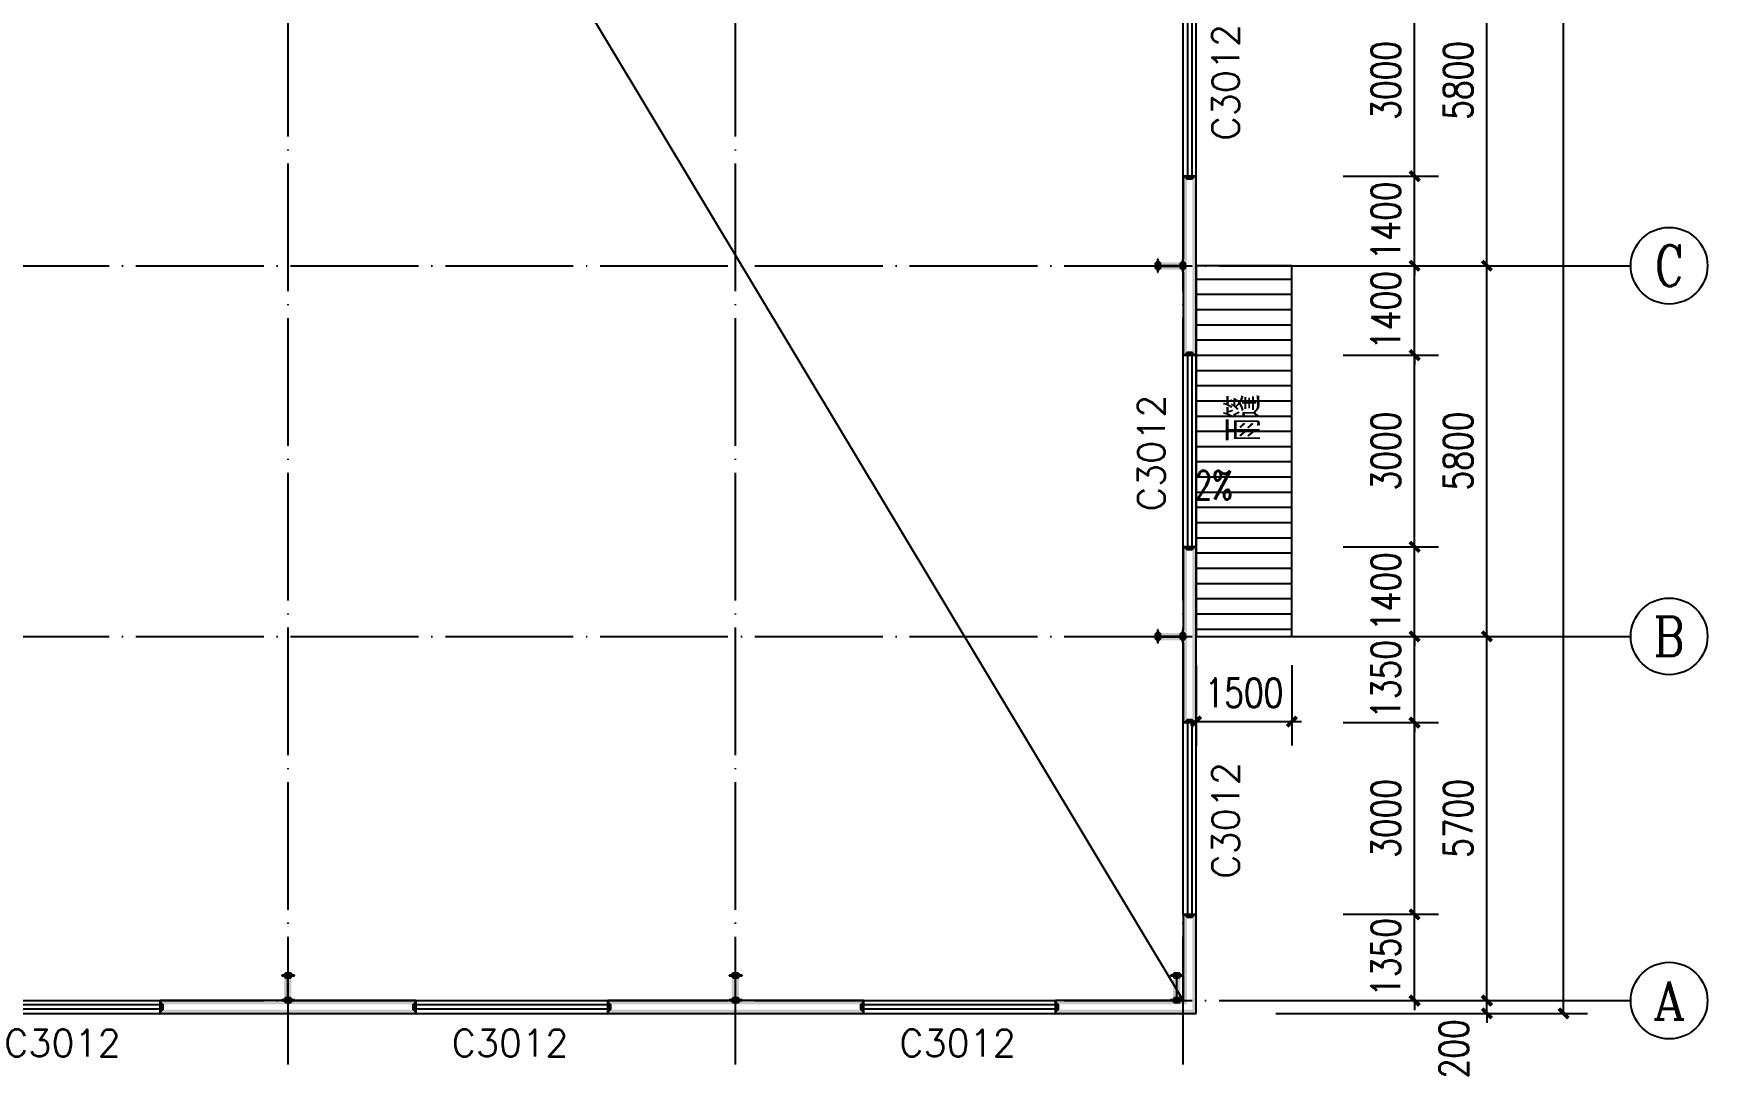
# Model space of a CAD drawing. Extents: x -21908402 to 2004492, y 83987 to 5079726.
# Drawn here: x 1857309 to 1883491, y 288047 to 304119 of the extents above; entities that cross this region are included whole.
import ezdxf
from ezdxf.enums import TextEntityAlignment as Align

# ---------------------------------------------------------------- set-up
doc = ezdxf.new("R2010")
doc.units = 0
doc.header["$LTSCALE"] = 1000
doc.linetypes.add('DOTE', pattern=[2.42, 2, -0.2, 0.02, -0.2])
doc.layers.get('0').update_dxf_attribs({"linetype": 'CONTINUOUS'})
doc.layers.get('DEFPOINTS').update_dxf_attribs({"linetype": 'CONTINUOUS'})
for name, color, linetype in [('AXIS', 3, 'CONTINUOUS'), ('AXIS_TEXT', 7, 'CONTINUOUS'), ('COLUMN', 9, 'CONTINUOUS'), ('DIM_SYMB', 3, 'CONTINUOUS'), ('DOTE', 1, 'DOTE'), ('PUB_DIM', 3, 'CONTINUOUS'), ('PUB_TEXT', 7, 'CONTINUOUS'), ('PUB_WALL', 9, 'CONTINUOUS'), ('WALL', 6, 'CONTINUOUS'), ('WINDOW', 94, 'CONTINUOUS'), ('WINDOW_TEXT', 7, 'CONTINUOUS')]:
    doc.layers.add(name, color=color, linetype=linetype)
doc.styles.add('_TCH_AXIS', font='complex_.ttf', dxfattribs={"bigfont": 'GBCBIG'})
doc.styles.add('_TCH_DIM', font='SIMPLEX', dxfattribs={"bigfont": 'GBCBIG'})
doc.styles.add('_TCH_WINDOW', font='simplex_.ttf', dxfattribs={"bigfont": 'GBCBIG'})
doc.styles.add('COMPLEX', font='COMPLEX')
doc.styles.add('DIM_FONT', font='simplex.shx', dxfattribs={"width": 0.8})
doc.styles.get("Standard").update_dxf_attribs({"font": 'tssdeng.shx', "width": 0.7, "bigfont": 'hztxt.shx'})
doc.dimstyles.new('DIMN150', dxfattribs={"dimscale": 1.5, "dimtxt": 300, "dimasz": 100, "dimexe": 250, "dimexo": 300, "dimgap": 150, "dimtad": 1, "dimdec": 0, "dimzin": 0, "dimtxsty": 'DIM_FONT', "dimblk": 'ARCHTICK', "dimcen": 0.09, "dimclrt": 7, "dimazin": 3, "dimtfac": 1, "dimtdec": 0, "dimtix": 1, "dimtmove": 0, "dimatfit": 3, "dimtolj": 1, "dimtzin": 0})

# ---------------------------------------------------------------- blocks, each defined once
blk = doc.blocks.new('_ARCHTICK')
at = {"color": 0, "linetype": 'BYBLOCK', "const_width": 0.4}
blk.add_lwpolyline([(-0.5, -0.5), (0.5, 0.5)], dxfattribs=at)
blk = doc.blocks.new('*D52')
at = {"layer": 'DEFPOINTS', "color": 0}
for p in [(1875491, 294685), (1876991, 294685), (1876991, 293352)]:
    blk.add_point(p, dxfattribs=at)
at = {"layer": 'PUB_DIM', "color": 0}
for p, q in [((1875491, 294235), (1875491, 292977)), ((1876991, 294235), (1876991, 292977)), ((1875491, 293352), (1875341, 293352)), ((1875491, 293352), (1876991, 293352)), ((1876991, 293352), (1877141, 293352))]:
    blk.add_line(p, q, dxfattribs=at)
at = {"layer": 'PUB_DIM', "color": 0, "xscale": 150, "yscale": 150, "zscale": 150}
blk.add_blockref('_ARCHTICK', (1875491, 293352), dxfattribs=at)
at = {"layer": 'PUB_DIM', "color": 0, "xscale": 150, "yscale": 150, "zscale": 150, "rotation": 180}
blk.add_blockref('_ARCHTICK', (1876991, 293352), dxfattribs=at)
at = {"layer": 'PUB_DIM', "color": 7, "insert": (1876241, 293802), "char_height": 450, "attachment_point": 5, "style": 'DIM_FONT'}
blk.add_mtext('\\A1;1500', dxfattribs=at)
blk = doc.blocks.new('*D212')
at = {"layer": 'DEFPOINTS', "color": 0}
for p in [(1877341, 290335), (1878910, 290335), (1877341, 288985)]:
    blk.add_point(p, dxfattribs=at)
at = {"layer": 'PUB_DIM', "color": 0}
for p, q in [((1878910, 290335), (1878910, 290485)), ((1877791, 290335), (1879285, 290335)), ((1878910, 288985), (1878910, 290335)), ((1877791, 288985), (1879285, 288985)), ((1878910, 288985), (1878910, 288835))]:
    blk.add_line(p, q, dxfattribs=at)
at = {"layer": 'PUB_DIM', "color": 0, "xscale": 150, "yscale": 150, "zscale": 150}
for p, rotation in [((1878910, 290335), 270), ((1878910, 288985), 90)]:
    blk.add_blockref('_ARCHTICK', p, dxfattribs=dict(at, rotation=rotation))
at = {"layer": 'PUB_DIM', "color": 7, "insert": (1878460, 289660), "char_height": 450, "attachment_point": 5, "rotation": 90, "style": 'DIM_FONT'}
blk.add_mtext('\\A1;1350', dxfattribs=at)
blk = doc.blocks.new('*D213')
at = {"layer": 'DEFPOINTS', "color": 0}
for p in [(1877341, 293335), (1878910, 293335), (1877341, 290335)]:
    blk.add_point(p, dxfattribs=at)
at = {"layer": 'PUB_DIM', "color": 0}
for p, q in [((1877791, 293335), (1879285, 293335)), ((1878910, 290335), (1878910, 293335)), ((1877791, 290335), (1879285, 290335))]:
    blk.add_line(p, q, dxfattribs=at)
at = {"layer": 'PUB_DIM', "color": 0, "xscale": 150, "yscale": 150, "zscale": 150}
for p, rotation in [((1878910, 293335), 90), ((1878910, 290335), 270)]:
    blk.add_blockref('_ARCHTICK', p, dxfattribs=dict(at, rotation=rotation))
at = {"layer": 'PUB_DIM', "color": 7, "insert": (1878460, 291835), "char_height": 450, "attachment_point": 5, "rotation": 90, "style": 'DIM_FONT'}
blk.add_mtext('\\A1;3000', dxfattribs=at)
blk = doc.blocks.new('*D214')
at = {"layer": 'DEFPOINTS', "color": 0}
for p in [(1877341, 294685), (1878910, 294685), (1877341, 293335)]:
    blk.add_point(p, dxfattribs=at)
at = {"layer": 'PUB_DIM', "color": 0}
for p, q in [((1878910, 294685), (1878910, 294835)), ((1877791, 294685), (1879285, 294685)), ((1878910, 293335), (1878910, 294685)), ((1877791, 293335), (1879285, 293335)), ((1878910, 293335), (1878910, 293185))]:
    blk.add_line(p, q, dxfattribs=at)
at = {"layer": 'PUB_DIM', "color": 0, "xscale": 150, "yscale": 150, "zscale": 150}
for p, rotation in [((1878910, 294685), 270), ((1878910, 293335), 90)]:
    blk.add_blockref('_ARCHTICK', p, dxfattribs=dict(at, rotation=rotation))
at = {"layer": 'PUB_DIM', "color": 7, "insert": (1878460, 294010), "char_height": 450, "attachment_point": 5, "rotation": 90, "style": 'DIM_FONT'}
blk.add_mtext('\\A1;1350', dxfattribs=at)
blk = doc.blocks.new('*D215')
at = {"layer": 'DEFPOINTS', "color": 0}
for p in [(1877341, 296085), (1878910, 296085), (1877341, 294685)]:
    blk.add_point(p, dxfattribs=at)
at = {"layer": 'PUB_DIM', "color": 0}
for p, q in [((1878910, 296085), (1878910, 296235)), ((1877791, 296085), (1879285, 296085)), ((1878910, 294685), (1878910, 296085)), ((1877791, 294685), (1879285, 294685)), ((1878910, 294685), (1878910, 294535))]:
    blk.add_line(p, q, dxfattribs=at)
at = {"layer": 'PUB_DIM', "color": 0, "xscale": 150, "yscale": 150, "zscale": 150}
for p, rotation in [((1878910, 296085), 270), ((1878910, 294685), 90)]:
    blk.add_blockref('_ARCHTICK', p, dxfattribs=dict(at, rotation=rotation))
at = {"layer": 'PUB_DIM', "color": 7, "insert": (1878460, 295385), "char_height": 450, "attachment_point": 5, "rotation": 90, "style": 'DIM_FONT'}
blk.add_mtext('\\A1;1400', dxfattribs=at)
blk = doc.blocks.new('*D216')
at = {"layer": 'DEFPOINTS', "color": 0}
for p in [(1877341, 299085), (1878910, 299085), (1877341, 296085)]:
    blk.add_point(p, dxfattribs=at)
at = {"layer": 'PUB_DIM', "color": 0}
for p, q in [((1877791, 299085), (1879285, 299085)), ((1878910, 296085), (1878910, 299085)), ((1877791, 296085), (1879285, 296085))]:
    blk.add_line(p, q, dxfattribs=at)
at = {"layer": 'PUB_DIM', "color": 0, "xscale": 150, "yscale": 150, "zscale": 150}
for p, rotation in [((1878910, 299085), 90), ((1878910, 296085), 270)]:
    blk.add_blockref('_ARCHTICK', p, dxfattribs=dict(at, rotation=rotation))
at = {"layer": 'PUB_DIM', "color": 7, "insert": (1878460, 297585), "char_height": 450, "attachment_point": 5, "rotation": 90, "style": 'DIM_FONT'}
blk.add_mtext('\\A1;3000', dxfattribs=at)
blk = doc.blocks.new('*D217')
at = {"layer": 'DEFPOINTS', "color": 0}
for p in [(1877341, 300485), (1878910, 300485), (1877341, 299085)]:
    blk.add_point(p, dxfattribs=at)
at = {"layer": 'PUB_DIM', "color": 0}
for p, q in [((1878910, 300485), (1878910, 300635)), ((1877791, 300485), (1879285, 300485)), ((1878910, 299085), (1878910, 300485)), ((1877791, 299085), (1879285, 299085)), ((1878910, 299085), (1878910, 298935))]:
    blk.add_line(p, q, dxfattribs=at)
at = {"layer": 'PUB_DIM', "color": 0, "xscale": 150, "yscale": 150, "zscale": 150}
for p, rotation in [((1878910, 300485), 270), ((1878910, 299085), 90)]:
    blk.add_blockref('_ARCHTICK', p, dxfattribs=dict(at, rotation=rotation))
at = {"layer": 'PUB_DIM', "color": 7, "insert": (1878460, 299785), "char_height": 450, "attachment_point": 5, "rotation": 90, "style": 'DIM_FONT'}
blk.add_mtext('\\A1;1400', dxfattribs=at)
blk = doc.blocks.new('*D218')
at = {"layer": 'DEFPOINTS', "color": 0}
for p in [(1877341, 301885), (1878910, 301885), (1877341, 300485)]:
    blk.add_point(p, dxfattribs=at)
at = {"layer": 'PUB_DIM', "color": 0}
for p, q in [((1877791, 301885), (1879285, 301885)), ((1878910, 301885), (1878910, 302035)), ((1878910, 300485), (1878910, 301885)), ((1877791, 300485), (1879285, 300485)), ((1878910, 300485), (1878910, 300335))]:
    blk.add_line(p, q, dxfattribs=at)
at = {"layer": 'PUB_DIM', "color": 0, "xscale": 150, "yscale": 150, "zscale": 150}
for p, rotation in [((1878910, 301885), 270), ((1878910, 300485), 90)]:
    blk.add_blockref('_ARCHTICK', p, dxfattribs=dict(at, rotation=rotation))
at = {"layer": 'PUB_DIM', "color": 7, "insert": (1878460, 301185), "char_height": 450, "attachment_point": 5, "rotation": 90, "style": 'DIM_FONT'}
blk.add_mtext('\\A1;1400', dxfattribs=at)
blk = doc.blocks.new('*D219')
at = {"layer": 'DEFPOINTS', "color": 0}
for p in [(1877341, 304885), (1878910, 304885), (1877341, 301885)]:
    blk.add_point(p, dxfattribs=at)
at = {"layer": 'PUB_DIM', "color": 0}
for p, q in [((1877791, 304885), (1879285, 304885)), ((1878910, 301885), (1878910, 304885)), ((1877791, 301885), (1879285, 301885))]:
    blk.add_line(p, q, dxfattribs=at)
at = {"layer": 'PUB_DIM', "color": 0, "xscale": 150, "yscale": 150, "zscale": 150}
for p, rotation in [((1878910, 304885), 90), ((1878910, 301885), 270)]:
    blk.add_blockref('_ARCHTICK', p, dxfattribs=dict(at, rotation=rotation))
at = {"layer": 'PUB_DIM', "color": 7, "insert": (1878460, 303385), "char_height": 450, "attachment_point": 5, "rotation": 90, "style": 'DIM_FONT'}
blk.add_mtext('\\A1;3000', dxfattribs=at)
blk = doc.blocks.new('*D257')
at = {"layer": 'AXIS', "color": 0}
for p, q in [((1880041, 288985), (1880041, 289135)), ((1876741, 288985), (1880416, 288985)), ((1876741, 288785), (1880416, 288785)), ((1880041, 288785), (1880041, 288985)), ((1880041, 288785), (1880041, 288635))]:
    blk.add_line(p, q, dxfattribs=at)
at = {"layer": 'DEFPOINTS', "color": 0}
for p in [(1876291, 288985), (1876291, 288785), (1880041, 288985)]:
    blk.add_point(p, dxfattribs=at)
at = {"layer": 'AXIS', "color": 0, "xscale": 150, "yscale": 150, "zscale": 150}
for p, rotation in [((1880041, 288985), 270), ((1880041, 288785), 90)]:
    blk.add_blockref('_ARCHTICK', p, dxfattribs=dict(at, rotation=rotation))
at = {"layer": 'AXIS', "color": 7, "insert": (1879523, 288230), "char_height": 450, "attachment_point": 5, "rotation": 90, "style": 'DIM_FONT'}
blk.add_mtext('\\A1;200', dxfattribs=at)
blk = doc.blocks.new('*D258')
at = {"layer": 'AXIS', "color": 0}
for p, q in [((1876741, 294685), (1880416, 294685)), ((1880041, 288985), (1880041, 294685)), ((1876741, 288985), (1880416, 288985))]:
    blk.add_line(p, q, dxfattribs=at)
at = {"layer": 'DEFPOINTS', "color": 0}
for p in [(1876291, 294685), (1880041, 294685), (1876291, 288985)]:
    blk.add_point(p, dxfattribs=at)
at = {"layer": 'AXIS', "color": 0, "xscale": 150, "yscale": 150, "zscale": 150}
for p, rotation in [((1880041, 294685), 90), ((1880041, 288985), 270)]:
    blk.add_blockref('_ARCHTICK', p, dxfattribs=dict(at, rotation=rotation))
at = {"layer": 'AXIS', "color": 7, "insert": (1879591, 291835), "char_height": 450, "attachment_point": 5, "rotation": 90, "style": 'DIM_FONT'}
blk.add_mtext('\\A1;5700', dxfattribs=at)
blk = doc.blocks.new('*D259')
at = {"layer": 'AXIS', "color": 0}
for p, q in [((1876741, 300485), (1880416, 300485)), ((1880041, 294685), (1880041, 300485)), ((1876741, 294685), (1880416, 294685))]:
    blk.add_line(p, q, dxfattribs=at)
at = {"layer": 'DEFPOINTS', "color": 0}
for p in [(1876291, 300485), (1880041, 300485), (1876291, 294685)]:
    blk.add_point(p, dxfattribs=at)
at = {"layer": 'AXIS', "color": 0, "xscale": 150, "yscale": 150, "zscale": 150}
for p, rotation in [((1880041, 300485), 90), ((1880041, 294685), 270)]:
    blk.add_blockref('_ARCHTICK', p, dxfattribs=dict(at, rotation=rotation))
at = {"layer": 'AXIS', "color": 7, "insert": (1879591, 297585), "char_height": 450, "attachment_point": 5, "rotation": 90, "style": 'DIM_FONT'}
blk.add_mtext('\\A1;5800', dxfattribs=at)
blk = doc.blocks.new('*D260')
at = {"layer": 'AXIS', "color": 0}
for p, q in [((1876741, 306285), (1880416, 306285)), ((1880041, 300485), (1880041, 306285)), ((1876741, 300485), (1880416, 300485))]:
    blk.add_line(p, q, dxfattribs=at)
at = {"layer": 'DEFPOINTS', "color": 0}
for p in [(1876291, 306285), (1880041, 306285), (1876291, 300485)]:
    blk.add_point(p, dxfattribs=at)
at = {"layer": 'AXIS', "color": 0, "xscale": 150, "yscale": 150, "zscale": 150}
for p, rotation in [((1880041, 306285), 90), ((1880041, 300485), 270)]:
    blk.add_blockref('_ARCHTICK', p, dxfattribs=dict(at, rotation=rotation))
at = {"layer": 'AXIS', "color": 7, "insert": (1879591, 303385), "char_height": 450, "attachment_point": 5, "rotation": 90, "style": 'DIM_FONT'}
blk.add_mtext('\\A1;5800', dxfattribs=at)
blk = doc.blocks.new('*D265')
at = {"layer": 'AXIS', "color": 0}
for p, q in [((1876741, 323785), (1881616, 323785)), ((1881241, 288785), (1881241, 323785)), ((1876741, 288785), (1881616, 288785))]:
    blk.add_line(p, q, dxfattribs=at)
at = {"layer": 'DEFPOINTS', "color": 0}
for p in [(1876291, 323785), (1881241, 323785), (1876291, 288785)]:
    blk.add_point(p, dxfattribs=at)
at = {"layer": 'AXIS', "color": 0, "xscale": 150, "yscale": 150, "zscale": 150}
for p, rotation in [((1881241, 323785), 90), ((1881241, 288785), 270)]:
    blk.add_blockref('_ARCHTICK', p, dxfattribs=dict(at, rotation=rotation))
at = {"layer": 'AXIS', "color": 7, "insert": (1880791, 306285), "char_height": 450, "attachment_point": 5, "rotation": 90, "style": 'DIM_FONT'}
blk.add_mtext('\\A1;35000', dxfattribs=at)
blk = doc.blocks.new('_AXISO')
blk.add_circle((0, 0), 0.5)
at = {"layer": 'AXIS_TEXT', "style": 'COMPLEX', "width": 1.041667}
blk.add_attdef('A', text='', height=0.56, dxfattribs=at).set_placement((-0.25, -0.28), (0.25, -0.28), align=Align.FIT)
blk = doc.blocks.new('$WINLIB2D$00000001')
at = {"color": 0}
for points in [[(-0.5, 0.5), (-0.5, -0.5)], [(-0.5, 0.5), (0.5, 0.5)], [(0.5, -0.5), (0.5, 0.5)], [(0.5, 0.1667), (-0.5, 0.1667)], [(0.5, -0.1667), (-0.5, -0.1667)], [(-0.5, -0.5), (0.5, -0.5)]]:
    blk.add_lwpolyline(points, dxfattribs=at)

msp = doc.modelspace()

# ---------------------------------------------------------------- hatches: boundary and pattern name
h = msp.add_hatch()
h.set_pattern_fill('ANSI31', color=252, scale=150, angle=135, style=0)
h.set_pattern_definition([(8e-12, (3708582, 3e-07), (3e-11, -238.125), [])])
h.paths.add_polyline_path([(1876991, 300482.6), (1875491, 300482.6), (1875491, 294682.6), (1876991, 294682.6)])
at = {"layer": 'COLUMN'}
for points in [[(1874901, 300488.5), (1874901, 300584.7), (1874841, 300524.7), (1874841, 300463.7)], [(1874901, 300584.7), (1874891, 300584.7), (1874951, 300524.7), (1874841, 300524.7)], [(1874891, 300584.7), (1874891, 300384.7), (1874951, 300444.7), (1874951, 300524.7)], [(1875291, 300384.7), (1875291, 300584.7), (1875231, 300524.7), (1875231, 300444.7)], [(1875291, 300584.7), (1875281, 300584.7), (1875341, 300524.7), (1875231, 300524.7)], [(1875281, 300584.7), (1875281, 300488.5), (1875341, 300463.7), (1875341, 300524.7)], [(1874901, 300472.5), (1874906, 300477.5), (1874881.1, 300537.5), (1874841, 300497.4)], [(1874901, 300384.7), (1874901, 300472.5), (1874841, 300497.4), (1874841, 300444.7)], [(1874906, 300483.5), (1874901, 300488.5), (1874841, 300463.7), (1874881.1, 300423.5)], [(1874891, 300384.7), (1874901, 300384.7), (1874841, 300444.7), (1874951, 300444.7)], [(1874906, 300477.5), (1875276, 300477.5), (1875300.8, 300537.5), (1874881.1, 300537.5)], [(1875276, 300483.5), (1874906, 300483.5), (1874881.1, 300423.5), (1875300.8, 300423.5)], [(1875281, 300384.7), (1875291, 300384.7), (1875231, 300444.7), (1875341, 300444.7)], [(1875276, 300477.5), (1875281, 300472.5), (1875341, 300497.4), (1875300.8, 300537.5)], [(1875281, 300488.5), (1875276, 300483.5), (1875300.8, 300423.5), (1875341, 300463.7)], [(1875281, 300472.5), (1875281, 300384.7), (1875341, 300444.7), (1875341, 300497.4)], [(1874901, 294688.5), (1874901, 294784.7), (1874841, 294724.7), (1874841, 294663.7)], [(1874901, 294784.7), (1874891, 294784.7), (1874951, 294724.7), (1874841, 294724.7)], [(1874901, 294672.5), (1874906, 294677.5), (1874881.1, 294737.5), (1874841, 294697.4)], [(1874901, 294584.7), (1874901, 294672.5), (1874841, 294697.4), (1874841, 294644.7)], [(1874906, 294683.5), (1874901, 294688.5), (1874841, 294663.7), (1874881.1, 294623.5)], [(1874891, 294584.7), (1874901, 294584.7), (1874841, 294644.7), (1874951, 294644.7)], [(1874906, 294677.5), (1875276, 294677.5), (1875300.8, 294737.5), (1874881.1, 294737.5)], [(1875276, 294683.5), (1874906, 294683.5), (1874881.1, 294623.5), (1875300.8, 294623.5)], [(1874891, 294784.7), (1874891, 294584.7), (1874951, 294644.7), (1874951, 294724.7)], [(1875291, 294584.7), (1875291, 294784.7), (1875231, 294724.7), (1875231, 294644.7)], [(1875291, 294784.7), (1875281, 294784.7), (1875341, 294724.7), (1875231, 294724.7)], [(1875281, 294584.7), (1875291, 294584.7), (1875231, 294644.7), (1875341, 294644.7)], [(1875276, 294677.5), (1875281, 294672.5), (1875341, 294697.4), (1875300.8, 294737.5)], [(1875281, 294688.5), (1875276, 294683.5), (1875300.8, 294623.5), (1875341, 294663.7)], [(1875281, 294784.7), (1875281, 294688.5), (1875341, 294663.7), (1875341, 294724.7)], [(1875281, 294672.5), (1875281, 294584.7), (1875341, 294644.7), (1875341, 294697.4)], [(1861191, 289384.7), (1861191, 289374.7), (1861251, 289434.7), (1861251, 289324.7)], [(1861191, 289374.7), (1861278.8, 289374.7), (1861303.7, 289434.7), (1861251, 289434.7)], [(1861391, 289384.7), (1861191, 289384.7), (1861251, 289324.7), (1861331, 289324.7)], [(1861289.8, 289369.7), (1861294.8, 289374.7), (1861270, 289434.7), (1861229.8, 289394.5)], [(1861289.8, 288999.7), (1861289.8, 289369.7), (1861229.8, 289394.5), (1861229.8, 288974.8)], [(1861294.8, 289374.7), (1861391, 289374.7), (1861331, 289434.7), (1861270, 289434.7)], [(1861278.8, 289374.7), (1861283.8, 289369.7), (1861343.8, 289394.5), (1861303.7, 289434.7)], [(1861283.8, 289369.7), (1861283.8, 288999.7), (1861343.8, 288974.8), (1861343.8, 289394.5)], [(1861391, 289374.7), (1861391, 289384.7), (1861331, 289324.7), (1861331, 289434.7)], [(1868191, 289384.7), (1868191, 289374.7), (1868251, 289434.7), (1868251, 289324.7)], [(1868191, 289374.7), (1868278.8, 289374.7), (1868303.7, 289434.7), (1868251, 289434.7)], [(1868391, 289384.7), (1868191, 289384.7), (1868251, 289324.7), (1868331, 289324.7)], [(1868289.8, 289369.7), (1868294.8, 289374.7), (1868270, 289434.7), (1868229.8, 289394.5)], [(1868289.8, 288999.7), (1868289.8, 289369.7), (1868229.8, 289394.5), (1868229.8, 288974.8)], [(1868294.8, 289374.7), (1868391, 289374.7), (1868331, 289434.7), (1868270, 289434.7)], [(1868278.8, 289374.7), (1868283.8, 289369.7), (1868343.8, 289394.5), (1868303.7, 289434.7)], [(1868283.8, 289369.7), (1868283.8, 288999.7), (1868343.8, 288974.8), (1868343.8, 289394.5)], [(1868391, 289374.7), (1868391, 289384.7), (1868331, 289324.7), (1868331, 289434.7)], [(1875091, 289384.7), (1875091, 289374.7), (1875151, 289434.7), (1875151, 289324.7)], [(1875091, 289374.7), (1875178.8, 289374.7), (1875203.7, 289434.7), (1875151, 289434.7)], [(1875291, 289384.7), (1875091, 289384.7), (1875151, 289324.7), (1875231, 289324.7)], [(1875189.8, 289369.7), (1875194.8, 289374.7), (1875170, 289434.7), (1875129.8, 289394.5)], [(1875189.8, 288999.7), (1875189.8, 289369.7), (1875129.8, 289394.5), (1875129.8, 288974.8)], [(1875194.8, 289374.7), (1875291, 289374.7), (1875231, 289434.7), (1875170, 289434.7)], [(1875178.8, 289374.7), (1875183.8, 289369.7), (1875243.8, 289394.5), (1875203.7, 289434.7)], [(1875183.8, 289369.7), (1875183.8, 288999.7), (1875243.8, 288974.8), (1875243.8, 289394.5)], [(1875291, 289374.7), (1875291, 289384.7), (1875231, 289324.7), (1875231, 289434.7)], [(1861191, 288984.7), (1861391, 288984.7), (1861331, 289044.7), (1861251, 289044.7)], [(1861191, 288994.7), (1861191, 288984.7), (1861251, 289044.7), (1861251, 288934.7)], [(1861278.8, 288994.7), (1861191, 288994.7), (1861251, 288934.7), (1861303.7, 288934.7)], [(1861294.8, 288994.7), (1861289.8, 288999.7), (1861229.8, 288974.8), (1861270, 288934.7)], [(1861391, 288994.7), (1861294.8, 288994.7), (1861270, 288934.7), (1861331, 288934.7)], [(1861283.8, 288999.7), (1861278.8, 288994.7), (1861303.7, 288934.7), (1861343.8, 288974.8)], [(1861391, 288984.7), (1861391, 288994.7), (1861331, 288934.7), (1861331, 289044.7)], [(1868191, 288984.7), (1868391, 288984.7), (1868331, 289044.7), (1868251, 289044.7)], [(1868191, 288994.7), (1868191, 288984.7), (1868251, 289044.7), (1868251, 288934.7)], [(1868278.8, 288994.7), (1868191, 288994.7), (1868251, 288934.7), (1868303.7, 288934.7)], [(1868294.8, 288994.7), (1868289.8, 288999.7), (1868229.8, 288974.8), (1868270, 288934.7)], [(1868391, 288994.7), (1868294.8, 288994.7), (1868270, 288934.7), (1868331, 288934.7)], [(1868283.8, 288999.7), (1868278.8, 288994.7), (1868303.7, 288934.7), (1868343.8, 288974.8)], [(1868391, 288984.7), (1868391, 288994.7), (1868331, 288934.7), (1868331, 289044.7)], [(1875091, 288984.7), (1875291, 288984.7), (1875231, 289044.7), (1875151, 289044.7)], [(1875091, 288994.7), (1875091, 288984.7), (1875151, 289044.7), (1875151, 288934.7)], [(1875178.8, 288994.7), (1875091, 288994.7), (1875151, 288934.7), (1875203.7, 288934.7)], [(1875194.8, 288994.7), (1875189.8, 288999.7), (1875129.8, 288974.8), (1875170, 288934.7)], [(1875291, 288994.7), (1875194.8, 288994.7), (1875170, 288934.7), (1875231, 288934.7)], [(1875183.8, 288999.7), (1875178.8, 288994.7), (1875203.7, 288934.7), (1875243.8, 288974.8)], [(1875291, 288984.7), (1875291, 288994.7), (1875231, 288934.7), (1875231, 289044.7)]]:
    msp.add_hatch(color=256, dxfattribs=at).paths.add_polyline_path(points)
at = {"layer": 'PUB_WALL'}
for points in [[(1875491, 301884.7), (1875291, 301884.7), (1875351, 301824.7), (1875431, 301824.7)], [(1875291, 301884.7), (1875291, 300482.6), (1875351, 300482.6), (1875351, 301824.7)], [(1875491, 300482.6), (1875491, 301884.7), (1875431, 301824.7), (1875431, 300482.6)], [(1875291, 300482.6), (1875291, 299084.7), (1875351, 299144.7), (1875351, 300482.6)], [(1875491, 299084.7), (1875491, 300482.6), (1875431, 300482.6), (1875431, 299144.7)], [(1875291, 299084.7), (1875491, 299084.7), (1875431, 299144.7), (1875351, 299144.7)], [(1875491, 296084.7), (1875291, 296084.7), (1875351, 296024.7), (1875431, 296024.7)], [(1875291, 296084.7), (1875291, 294682.6), (1875351, 294682.6), (1875351, 296024.7)], [(1875491, 294682.6), (1875491, 296084.7), (1875431, 296024.7), (1875431, 294682.6)], [(1875291, 294682.6), (1875291, 293334.7), (1875351, 293394.7), (1875351, 294682.6)], [(1875491, 293334.7), (1875491, 294682.6), (1875431, 294682.6), (1875431, 293394.7)], [(1875291, 293334.7), (1875491, 293334.7), (1875431, 293394.7), (1875351, 293394.7)], [(1875491, 290334.7), (1875291, 290334.7), (1875351, 290274.7), (1875431, 290274.7)], [(1875291, 290334.7), (1875291, 288984.7), (1875351, 288924.7), (1875351, 290274.7)], [(1875491, 288784.7), (1875491, 290334.7), (1875431, 290274.7), (1875431, 288844.7)], [(1861288.9, 288984.7), (1859291, 288984.7), (1859351, 288924.7), (1861288.9, 288924.7)], [(1859291, 288984.7), (1859291, 288784.7), (1859351, 288844.7), (1859351, 288924.7)], [(1859291, 288784.7), (1861288.9, 288784.7), (1861288.9, 288844.7), (1859351, 288844.7)], [(1863291, 288984.7), (1861288.9, 288984.7), (1861288.9, 288924.7), (1863231, 288924.7)], [(1861288.9, 288784.7), (1863291, 288784.7), (1863231, 288844.7), (1861288.9, 288844.7)], [(1863291, 288784.7), (1863291, 288984.7), (1863231, 288924.7), (1863231, 288844.7)], [(1868288.9, 288984.7), (1866291, 288984.7), (1866351, 288924.7), (1868288.9, 288924.7)], [(1866291, 288984.7), (1866291, 288784.7), (1866351, 288844.7), (1866351, 288924.7)], [(1866291, 288784.7), (1868288.9, 288784.7), (1868288.9, 288844.7), (1866351, 288844.7)], [(1870291, 288984.7), (1868288.9, 288984.7), (1868288.9, 288924.7), (1870231, 288924.7)], [(1868288.9, 288784.7), (1870291, 288784.7), (1870231, 288844.7), (1868288.9, 288844.7)], [(1870291, 288784.7), (1870291, 288984.7), (1870231, 288924.7), (1870231, 288844.7)], [(1875291, 288984.7), (1873291, 288984.7), (1873351, 288924.7), (1875351, 288924.7)], [(1873291, 288984.7), (1873291, 288784.7), (1873351, 288844.7), (1873351, 288924.7)], [(1873291, 288784.7), (1875491, 288784.7), (1875431, 288844.7), (1873351, 288844.7)]]:
    msp.add_hatch(color=256, dxfattribs=at).paths.add_polyline_path(points)

# ---------------------------------------------------------------- linework, layer by layer
msp.add_lwpolyline([(1833291, 323574.7), (1857939.5, 317884.7), (1875291, 288984.7)])
msp.add_lwpolyline([(1876991, 300482.6), (1875491, 300482.6), (1875491, 294682.6), (1876991, 294682.6)], close=True)
at = {"layer": 'AXIS'}
for p, q in [((1876291, 300484.7), (1882291, 300484.7)), ((1876291, 294684.7), (1882291, 294684.7)), ((1876291, 288984.7), (1882291, 288984.7))]:
    msp.add_line(p, q, dxfattribs=at)
at = {"layer": 'COLUMN'}
for p, q in [((1874901, 300584.7), (1874891, 300584.7)), ((1874891, 300584.7), (1874891, 300384.7)), ((1874901, 300488.5), (1874901, 300584.7)), ((1875291, 300584.7), (1875281, 300584.7)), ((1875281, 300584.7), (1875281, 300488.5)), ((1875291, 300384.7), (1875291, 300584.7)), ((1874891, 300384.7), (1874901, 300384.7)), ((1874906, 300483.5), (1874901, 300488.5)), ((1874901, 300472.5), (1874906, 300477.5)), ((1874901, 300384.7), (1874901, 300472.5)), ((1875276, 300483.5), (1874906, 300483.5)), ((1874906, 300477.5), (1875276, 300477.5)), ((1875281, 300488.5), (1875276, 300483.5)), ((1875276, 300477.5), (1875281, 300472.5)), ((1875281, 300472.5), (1875281, 300384.7)), ((1875281, 300384.7), (1875291, 300384.7)), ((1874901, 294784.7), (1874891, 294784.7)), ((1874891, 294784.7), (1874891, 294584.7)), ((1874891, 294584.7), (1874901, 294584.7)), ((1874901, 294688.5), (1874901, 294784.7)), ((1874906, 294683.5), (1874901, 294688.5)), ((1874901, 294672.5), (1874906, 294677.5)), ((1874901, 294584.7), (1874901, 294672.5)), ((1875276, 294683.5), (1874906, 294683.5)), ((1874906, 294677.5), (1875276, 294677.5)), ((1875281, 294688.5), (1875276, 294683.5)), ((1875276, 294677.5), (1875281, 294672.5)), ((1875291, 294784.7), (1875281, 294784.7)), ((1875281, 294784.7), (1875281, 294688.5)), ((1875281, 294672.5), (1875281, 294584.7)), ((1875281, 294584.7), (1875291, 294584.7)), ((1875291, 294584.7), (1875291, 294784.7)), ((1861391, 289384.7), (1861191, 289384.7)), ((1861191, 289384.7), (1861191, 289374.7)), ((1861191, 289374.7), (1861278.8, 289374.7)), ((1861278.8, 289374.7), (1861283.8, 289369.7)), ((1861283.8, 289369.7), (1861283.8, 288999.7)), ((1861289.8, 289369.7), (1861294.8, 289374.7)), ((1861289.8, 288999.7), (1861289.8, 289369.7)), ((1861294.8, 289374.7), (1861391, 289374.7)), ((1861391, 289374.7), (1861391, 289384.7)), ((1868391, 289384.7), (1868191, 289384.7)), ((1868191, 289384.7), (1868191, 289374.7)), ((1868191, 289374.7), (1868278.8, 289374.7)), ((1868278.8, 289374.7), (1868283.8, 289369.7)), ((1868283.8, 289369.7), (1868283.8, 288999.7)), ((1868289.8, 289369.7), (1868294.8, 289374.7)), ((1868289.8, 288999.7), (1868289.8, 289369.7)), ((1868294.8, 289374.7), (1868391, 289374.7)), ((1868391, 289374.7), (1868391, 289384.7)), ((1875291, 289384.7), (1875091, 289384.7)), ((1875091, 289384.7), (1875091, 289374.7)), ((1875091, 289374.7), (1875178.8, 289374.7)), ((1875178.8, 289374.7), (1875183.8, 289369.7)), ((1875183.8, 289369.7), (1875183.8, 288999.7)), ((1875189.8, 289369.7), (1875194.8, 289374.7)), ((1875189.8, 288999.7), (1875189.8, 289369.7)), ((1875194.8, 289374.7), (1875291, 289374.7)), ((1875291, 289374.7), (1875291, 289384.7)), ((1861278.8, 288994.7), (1861191, 288994.7)), ((1861191, 288994.7), (1861191, 288984.7)), ((1861191, 288984.7), (1861391, 288984.7)), ((1861283.8, 288999.7), (1861278.8, 288994.7)), ((1861294.8, 288994.7), (1861289.8, 288999.7)), ((1861391, 288994.7), (1861294.8, 288994.7)), ((1861391, 288984.7), (1861391, 288994.7)), ((1868278.8, 288994.7), (1868191, 288994.7)), ((1868191, 288994.7), (1868191, 288984.7)), ((1868191, 288984.7), (1868391, 288984.7)), ((1868283.8, 288999.7), (1868278.8, 288994.7)), ((1868294.8, 288994.7), (1868289.8, 288999.7)), ((1868391, 288994.7), (1868294.8, 288994.7)), ((1868391, 288984.7), (1868391, 288994.7)), ((1875178.8, 288994.7), (1875091, 288994.7)), ((1875091, 288994.7), (1875091, 288984.7)), ((1875091, 288984.7), (1875291, 288984.7)), ((1875183.8, 288999.7), (1875178.8, 288994.7)), ((1875194.8, 288994.7), (1875189.8, 288999.7)), ((1875291, 288994.7), (1875194.8, 288994.7)), ((1875291, 288984.7), (1875291, 288994.7))]:
    msp.add_line(p, q, dxfattribs=at)
at = {"layer": 'DIM_SYMB'}
msp.add_lwpolyline([(1876201.1, 297049.4, 0, 0, 0), (1876502.7, 297049.4, 120, 0, 0), (1876952.7, 297049.4, 0, 0, 0)], format="xyseb", dxfattribs=at)
at = {"layer": 'DOTE'}
for p, q in [((1861291, 287984.7), (1861291, 324584.7)), ((1868291, 287984.7), (1868291, 324584.7)), ((1875291, 287984.7), (1875291, 324584.7)), ((1832291, 300484.7), (1876291, 300484.7)), ((1832291, 294684.7), (1876291, 294684.7)), ((1832291, 288984.7), (1876291, 288984.7))]:
    msp.add_line(p, q, dxfattribs=at)
at = {"layer": 'WALL'}
for p, q in [((1875491, 301884.7), (1875291, 301884.7)), ((1875291, 301884.7), (1875291, 300584.7)), ((1875491, 300482.6), (1875491, 301884.7)), ((1875291, 300384.7), (1875291, 299084.7)), ((1875491, 299084.7), (1875491, 300482.6)), ((1875291, 299084.7), (1875491, 299084.7)), ((1875491, 296084.7), (1875291, 296084.7)), ((1875291, 296084.7), (1875291, 294784.7)), ((1875491, 294682.6), (1875491, 296084.7)), ((1875291, 294584.7), (1875291, 293334.7)), ((1875491, 293334.7), (1875491, 294682.6)), ((1875291, 293334.7), (1875491, 293334.7)), ((1875491, 290334.7), (1875291, 290334.7)), ((1875291, 290334.7), (1875291, 289384.7)), ((1875491, 288784.7), (1875491, 290334.7)), ((1875291, 289374.7), (1875291, 288994.7)), ((1861191, 288984.7), (1859291, 288984.7)), ((1859291, 288984.7), (1859291, 288784.7)), ((1859291, 288784.7), (1861288.9, 288784.7)), ((1861288.9, 288784.7), (1863291, 288784.7)), ((1863291, 288984.7), (1861391, 288984.7)), ((1863291, 288784.7), (1863291, 288984.7)), ((1868191, 288984.7), (1866291, 288984.7)), ((1866291, 288984.7), (1866291, 288784.7)), ((1866291, 288784.7), (1868288.9, 288784.7)), ((1868288.9, 288784.7), (1870291, 288784.7)), ((1870291, 288984.7), (1868391, 288984.7)), ((1870291, 288784.7), (1870291, 288984.7)), ((1875091, 288984.7), (1873291, 288984.7)), ((1873291, 288984.7), (1873291, 288784.7)), ((1873291, 288784.7), (1875491, 288784.7))]:
    msp.add_line(p, q, dxfattribs=at)

# ---------------------------------------------------------------- block references
at = {"layer": 'AXIS'}
ref = msp.add_blockref('_AXISO', (1882891, 300484.7), dxfattribs=dict(at, xscale=1200, yscale=1200, zscale=1200))
ref.add_attrib('A', 'C', dxfattribs={"layer": 'AXIS_TEXT', "height": 641, "style": '_TCH_AXIS', "width": 0.714286}).set_placement((1882662.1, 300164.2), (1883119.9, 300164.2), align=Align.FIT)
ref = msp.add_blockref('_AXISO', (1882891, 294684.7), dxfattribs=dict(at, xscale=1200, yscale=1200, zscale=1200))
ref.add_attrib('A', 'B', dxfattribs={"layer": 'AXIS_TEXT', "height": 609.6, "style": '_TCH_AXIS', "width": 0.773322}).set_placement((1882644.3, 294379.9), (1883137.7, 294379.9), align=Align.FIT)
ref = msp.add_blockref('_AXISO', (1882891, 288984.7), dxfattribs=dict(at, xscale=1200, yscale=1200, zscale=1200))
ref.add_attrib('A', 'A', dxfattribs={"layer": 'AXIS_TEXT', "height": 594.7, "style": '_TCH_AXIS', "width": 0.857143}).set_placement((1882636.1, 288687.3), (1883145.9, 288687.3), align=Align.FIT)
at = {"layer": 'WINDOW'}
ref = msp.add_blockref('$WINLIB2D$00000001', (1875391, 303384.7), dxfattribs=dict(at, xscale=3000, yscale=200, zscale=3000, rotation=90))
ref.add_attrib('A', 'C3012', (1876166, 302443.6), dxfattribs={"layer": 'WINDOW_TEXT', "height": 421.44, "rotation": 90, "style": '_TCH_WINDOW'})
ref = msp.add_blockref('$WINLIB2D$00000001', (1875391, 297584.7), dxfattribs=dict(at, xscale=3000, yscale=200, zscale=3000, rotation=90))
ref.add_attrib('A', 'C3012', (1875003.5, 296643.6), dxfattribs={"layer": 'WINDOW_TEXT', "height": 421.44, "rotation": 90, "style": '_TCH_WINDOW'})
ref = msp.add_blockref('$WINLIB2D$00000001', (1875391, 291834.7), dxfattribs=dict(at, xscale=3000, yscale=200, zscale=3000, rotation=90))
ref.add_attrib('A', 'C3012', (1876166, 290893.6), dxfattribs={"layer": 'WINDOW_TEXT', "height": 421.44, "rotation": 90, "style": '_TCH_WINDOW'})
ref = msp.add_blockref('$WINLIB2D$00000001', (1857791, 288884.7), dxfattribs=dict(at, xscale=3000, yscale=200, zscale=3000))
ref.add_attrib('A', 'C3012', (1856850, 288109.7), dxfattribs={"layer": 'WINDOW_TEXT', "height": 421.44, "style": '_TCH_WINDOW'})
ref = msp.add_blockref('$WINLIB2D$00000001', (1864791, 288884.7), dxfattribs=dict(at, xscale=3000, yscale=200, zscale=3000))
ref.add_attrib('A', 'C3012', (1863850, 288109.7), dxfattribs={"layer": 'WINDOW_TEXT', "height": 421.44, "style": '_TCH_WINDOW'})
ref = msp.add_blockref('$WINLIB2D$00000001', (1871791, 288884.7), dxfattribs=dict(at, xscale=3000, yscale=200, zscale=3000))
ref.add_attrib('A', 'C3012', (1870850, 288109.7), dxfattribs={"layer": 'WINDOW_TEXT', "height": 421.44, "style": '_TCH_WINDOW'})

# ---------------------------------------------------------------- texts
at = {"layer": 'PUB_TEXT', "width": 0.7}
msp.add_text('雨篷', height=525, rotation=90, dxfattribs=at).set_placement((1876494.7, 297734.6))
at = {"layer": 'PUB_TEXT', "style": '_TCH_DIM', "width": 0.705882}
msp.add_text('2%%%', height=446.25, dxfattribs=at).set_placement((1875473.6, 296826.3))

# ---------------------------------------------------------------- dimensions: what is measured, and where the dimension line sits
at = {"layer": 'AXIS'}
for p1, p2, distance, picture, middle in [((1876291, 288784.7), (1876291, 323784.7), -4950, '*D265', (1880791, 306284.7)), ((1876291, 300484.7), (1876291, 306284.7), -3750, '*D260', (1879591, 303384.7)), ((1876291, 294684.7), (1876291, 300484.7), -3750, '*D259', (1879591, 297584.7)), ((1876291, 288984.7), (1876291, 294684.7), -3750, '*D258', (1879591, 291834.7))]:
    dim = msp.add_aligned_dim(p1=p1, p2=p2, distance=distance, dimstyle='DIMN150', dxfattribs=at)
    dim.commit()
    dim.dimension.update_dxf_attribs({"geometry": picture, "text_midpoint": middle})
dim = msp.add_linear_dim(base=(1880041, 288984.7), p1=(1876291, 288784.7), p2=(1876291, 288984.7), angle=90, dimstyle='DIMN150', dxfattribs=at)
dim.commit()
dim.dimension.update_dxf_attribs({"geometry": '*D257', "text_midpoint": (1879523.5, 288229.7), "dimtype": 129})
at = {"layer": 'PUB_DIM'}
for p1, p2, distance, picture, middle in [((1877341, 301884.7), (1877341, 304884.7), -1569.4, '*D219', (1878460.4, 303384.7)), ((1877341, 300484.7), (1877341, 301884.7), -1569.4, '*D218', (1878460.4, 301184.7)), ((1877341, 299084.7), (1877341, 300484.7), -1569.4, '*D217', (1878460.4, 299784.7)), ((1877341, 296084.7), (1877341, 299084.7), -1569.4, '*D216', (1878460.4, 297584.7)), ((1877341, 294684.7), (1877341, 296084.7), -1569.4, '*D215', (1878460.4, 295384.7)), ((1877341, 293334.7), (1877341, 294684.7), -1569.4, '*D214', (1878460.4, 294009.7)), ((1875491, 294684.7), (1876991, 294684.7), -1332.8, '*D52', (1876241, 293801.8)), ((1877341, 290334.7), (1877341, 293334.7), -1569.4, '*D213', (1878460.4, 291834.7)), ((1877341, 288984.7), (1877341, 290334.7), -1569.4, '*D212', (1878460.4, 289659.7))]:
    dim = msp.add_aligned_dim(p1=p1, p2=p2, distance=distance, dimstyle='DIMN150', dxfattribs=at)
    dim.commit()
    dim.dimension.update_dxf_attribs({"geometry": picture, "text_midpoint": middle})

doc.saveas('drawing.dxf')
